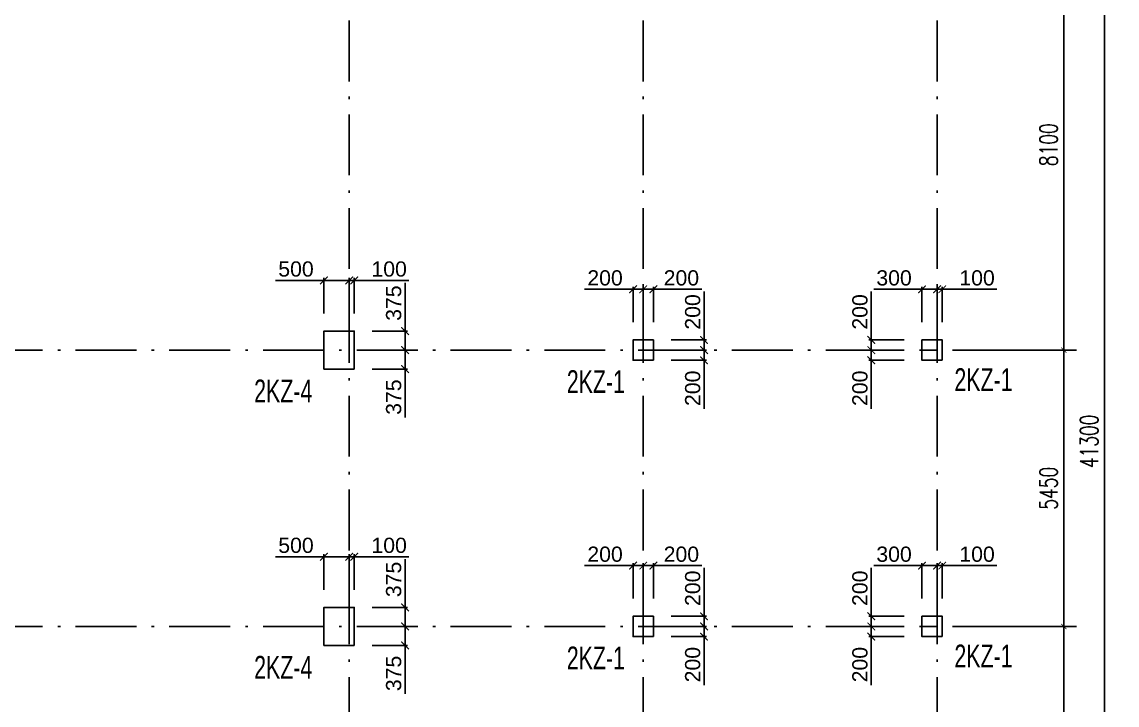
# Model space of a CAD drawing. Header units: millimetres. Extents: x -3831 to 465700, y 39900 to 106100.
# Drawn here: x 54441 to 76050, y 75449 to 88923 of the extents above; entities that cross this region are included whole.
import ezdxf

# ---------------------------------------------------------------- set-up
doc = ezdxf.new("R2010")
doc.units = ezdxf.units.MM
doc.linetypes.add('线型2', pattern=[1850, 1200, -300, 50, -300])
for name, color, linetype in [('AXIS', 3, 'Continuous'), ('column_dim', 90, 'Continuous'), ('DOTE', 10, '线型2')]:
    doc.layers.add(name, color=color, linetype=linetype)
doc.layers.add('S_Cl', color=2, linetype='Continuous', lineweight=25)
doc.layers.add('S_ColumFocus', color=2, linetype='Continuous', lineweight=9)
doc.styles.add('_TCH_DIM_T3', font='SIMPLEX', dxfattribs={"width": 0.705882, "bigfont": 'GBCBIG'})
doc.styles.get("Standard").update_dxf_attribs({"font": 'arial.ttf'})
doc.styles.add('xxxx', font='RIF.ttf')
doc.dimstyles.new('_TCH_ARCH&&100', dxfattribs={"dimtxt": 297.5, "dimasz": 100, "dimexe": 250, "dimexo": 300, "dimgap": 126.25, "dimtad": 1, "dimdec": 0, "dimzin": 0, "dimdsep": 46, "dimtxsty": '_TCH_DIM_T3', "dimblk": 'ARCHTICK', "dimcen": 0.09, "dimclrt": 7, "dimazin": 2, "dimtfac": 1, "dimtdec": 0, "dimtix": 1, "dimtmove": 2, "dimatfit": 3, "dimfxl": 100, "dimtolj": 1, "dimtzin": 0, "dimarcsym": 0})
doc.dimstyles.new('ISO-25', dxfattribs={"dimtxt": 2.5, "dimasz": 2.5, "dimexe": 1.25, "dimexo": 0.625, "dimtad": 1, "dimtxsty": 'Standard', "dimcen": 2.5, "dimadec": 0, "dimazin": 0, "dimtfac": 1, "dimtmove": 0, "dimatfit": 3, "dimfxl": 1, "dimarcsym": 0})

# ---------------------------------------------------------------- blocks, each defined once
blk = doc.blocks.new('_ArchTick')
at = {"color": 0, "linetype": 'ByBlock', "const_width": 0.15}
blk.add_lwpolyline([(-0.5, -0.5), (0.5, 0.5)], dxfattribs=at)
blk = doc.blocks.new('*D1330')
at = {"layer": 'column_dim', "color": 0, "lineweight": -2, "transparency": 16777216}
for p, q in [((71200, 82650), (71200, 83607)), ((71850, 82650), (71150, 82650)), ((71200, 82450), (71200, 82650)), ((71850, 82450), (71150, 82450))]:
    blk.add_line(p, q, dxfattribs=at)
at = {"layer": 'Defpoints', "color": 0, "transparency": 16777216}
for p in [(72200, 82650), (71200, 82450), (72200, 82450)]:
    blk.add_point(p, dxfattribs=at)
at = {"layer": 'column_dim', "color": 0, "lineweight": -2, "transparency": 16777216, "xscale": 150, "yscale": 150, "zscale": 150}
for p, rotation in [((71200, 82650), 90), ((71200, 82450), 270)]:
    blk.add_blockref('_ArchTick', p, dxfattribs=dict(at, rotation=rotation))
at = {"layer": 'column_dim', "color": 7, "transparency": 16777216, "insert": (70977, 83203), "char_height": 300, "attachment_point": 5, "rotation": 90}
blk.add_mtext('200', dxfattribs=at)
blk = doc.blocks.new('*D1331')
at = {"layer": 'column_dim', "color": 0, "lineweight": -2, "transparency": 16777216}
for p, q in [((71850, 82450), (71150, 82450)), ((71200, 82450), (71200, 82250)), ((71850, 82250), (71150, 82250)), ((71200, 82250), (71200, 81293))]:
    blk.add_line(p, q, dxfattribs=at)
at = {"layer": 'Defpoints', "color": 0, "transparency": 16777216}
for p in [(71200, 82450), (72200, 82450), (72200, 82250)]:
    blk.add_point(p, dxfattribs=at)
at = {"layer": 'column_dim', "color": 0, "lineweight": -2, "transparency": 16777216, "xscale": 150, "yscale": 150, "zscale": 150}
for p, rotation in [((71200, 82450), 90), ((71200, 82250), 270)]:
    blk.add_blockref('_ArchTick', p, dxfattribs=dict(at, rotation=rotation))
at = {"layer": 'column_dim', "color": 7, "transparency": 16777216, "insert": (70977, 81697), "char_height": 300, "attachment_point": 5, "rotation": 90}
blk.add_mtext('200', dxfattribs=at)
blk = doc.blocks.new('*D1332')
at = {"layer": 'column_dim', "color": 0, "lineweight": -2, "transparency": 16777216}
for p, q in [((72500, 83650), (72350, 83650)), ((72500, 83000), (72500, 83700)), ((72500, 83650), (72600, 83650)), ((72600, 83000), (72600, 83700)), ((72600, 83650), (73674, 83650))]:
    blk.add_line(p, q, dxfattribs=at)
at = {"layer": 'Defpoints', "color": 0, "transparency": 16777216}
for p in [(72500, 83650), (72500, 82650), (72600, 82650)]:
    blk.add_point(p, dxfattribs=at)
at = {"layer": 'column_dim', "color": 0, "lineweight": -2, "transparency": 16777216, "xscale": 150, "yscale": 150, "zscale": 150}
blk.add_blockref('_ArchTick', (72500, 83650), dxfattribs=at)
at = {"layer": 'column_dim', "color": 0, "lineweight": -2, "transparency": 16777216, "xscale": 150, "yscale": 150, "zscale": 150, "rotation": 180}
blk.add_blockref('_ArchTick', (72600, 83650), dxfattribs=at)
at = {"layer": 'column_dim', "color": 7, "transparency": 16777216, "insert": (73287, 83873), "char_height": 300, "attachment_point": 5}
blk.add_mtext('100', dxfattribs=at)
blk = doc.blocks.new('*D1333')
at = {"layer": 'column_dim', "color": 0, "lineweight": -2, "transparency": 16777216}
for p, q in [((72200, 83650), (71248, 83650)), ((72200, 83000), (72200, 83700)), ((72500, 83650), (72200, 83650)), ((72500, 83000), (72500, 83700))]:
    blk.add_line(p, q, dxfattribs=at)
at = {"layer": 'Defpoints', "color": 0, "transparency": 16777216}
for p in [(72500, 83650), (72200, 82650), (72500, 82650)]:
    blk.add_point(p, dxfattribs=at)
at = {"layer": 'column_dim', "color": 0, "lineweight": -2, "transparency": 16777216, "xscale": 150, "yscale": 150, "zscale": 150, "rotation": 180}
blk.add_blockref('_ArchTick', (72200, 83650), dxfattribs=at)
at = {"layer": 'column_dim', "color": 0, "lineweight": -2, "transparency": 16777216, "xscale": 150, "yscale": 150, "zscale": 150}
blk.add_blockref('_ArchTick', (72500, 83650), dxfattribs=at)
at = {"layer": 'column_dim', "color": 7, "transparency": 16777216, "insert": (71649, 83873), "char_height": 300, "attachment_point": 5}
blk.add_mtext('300', dxfattribs=at)
blk = doc.blocks.new('*D1334')
at = {"layer": 'column_dim', "color": 0, "lineweight": -2, "transparency": 16777216}
for p, q in [((71200, 77200), (71200, 78157)), ((71850, 77200), (71150, 77200)), ((71200, 77000), (71200, 77200)), ((71850, 77000), (71150, 77000))]:
    blk.add_line(p, q, dxfattribs=at)
at = {"layer": 'Defpoints', "color": 0, "transparency": 16777216}
for p in [(72200, 77200), (71200, 77000), (72200, 77000)]:
    blk.add_point(p, dxfattribs=at)
at = {"layer": 'column_dim', "color": 0, "lineweight": -2, "transparency": 16777216, "xscale": 150, "yscale": 150, "zscale": 150}
for p, rotation in [((71200, 77200), 90), ((71200, 77000), 270)]:
    blk.add_blockref('_ArchTick', p, dxfattribs=dict(at, rotation=rotation))
at = {"layer": 'column_dim', "color": 7, "transparency": 16777216, "insert": (70977, 77753), "char_height": 300, "attachment_point": 5, "rotation": 90}
blk.add_mtext('200', dxfattribs=at)
blk = doc.blocks.new('*D1335')
at = {"layer": 'column_dim', "color": 0, "lineweight": -2, "transparency": 16777216}
for p, q in [((71850, 77000), (71150, 77000)), ((71200, 77000), (71200, 76800)), ((71850, 76800), (71150, 76800)), ((71200, 76800), (71200, 75843))]:
    blk.add_line(p, q, dxfattribs=at)
at = {"layer": 'Defpoints', "color": 0, "transparency": 16777216}
for p in [(71200, 77000), (72200, 77000), (72200, 76800)]:
    blk.add_point(p, dxfattribs=at)
at = {"layer": 'column_dim', "color": 0, "lineweight": -2, "transparency": 16777216, "xscale": 150, "yscale": 150, "zscale": 150}
for p, rotation in [((71200, 77000), 90), ((71200, 76800), 270)]:
    blk.add_blockref('_ArchTick', p, dxfattribs=dict(at, rotation=rotation))
at = {"layer": 'column_dim', "color": 7, "transparency": 16777216, "insert": (70977, 76247), "char_height": 300, "attachment_point": 5, "rotation": 90}
blk.add_mtext('200', dxfattribs=at)
blk = doc.blocks.new('*D1336')
at = {"layer": 'column_dim', "color": 0, "lineweight": -2, "transparency": 16777216}
for p, q in [((72500, 77550), (72500, 78250)), ((72600, 77550), (72600, 78250)), ((72500, 78200), (72350, 78200)), ((72500, 78200), (72600, 78200)), ((72600, 78200), (73674, 78200))]:
    blk.add_line(p, q, dxfattribs=at)
at = {"layer": 'Defpoints', "color": 0, "transparency": 16777216}
for p in [(72500, 78200), (72500, 77200), (72600, 77200)]:
    blk.add_point(p, dxfattribs=at)
at = {"layer": 'column_dim', "color": 0, "lineweight": -2, "transparency": 16777216, "xscale": 150, "yscale": 150, "zscale": 150}
blk.add_blockref('_ArchTick', (72500, 78200), dxfattribs=at)
at = {"layer": 'column_dim', "color": 0, "lineweight": -2, "transparency": 16777216, "xscale": 150, "yscale": 150, "zscale": 150, "rotation": 180}
blk.add_blockref('_ArchTick', (72600, 78200), dxfattribs=at)
at = {"layer": 'column_dim', "color": 7, "transparency": 16777216, "insert": (73287, 78423), "char_height": 300, "attachment_point": 5}
blk.add_mtext('100', dxfattribs=at)
blk = doc.blocks.new('*D1337')
at = {"layer": 'column_dim', "color": 0, "lineweight": -2, "transparency": 16777216}
for p, q in [((72200, 77550), (72200, 78250)), ((72500, 77550), (72500, 78250)), ((72200, 78200), (71248, 78200)), ((72500, 78200), (72200, 78200))]:
    blk.add_line(p, q, dxfattribs=at)
at = {"layer": 'Defpoints', "color": 0, "transparency": 16777216}
for p in [(72500, 78200), (72200, 77200), (72500, 77200)]:
    blk.add_point(p, dxfattribs=at)
at = {"layer": 'column_dim', "color": 0, "lineweight": -2, "transparency": 16777216, "xscale": 150, "yscale": 150, "zscale": 150, "rotation": 180}
blk.add_blockref('_ArchTick', (72200, 78200), dxfattribs=at)
at = {"layer": 'column_dim', "color": 0, "lineweight": -2, "transparency": 16777216, "xscale": 150, "yscale": 150, "zscale": 150}
blk.add_blockref('_ArchTick', (72500, 78200), dxfattribs=at)
at = {"layer": 'column_dim', "color": 7, "transparency": 16777216, "insert": (71649, 78423), "char_height": 300, "attachment_point": 5}
blk.add_mtext('300', dxfattribs=at)
blk = doc.blocks.new('*D1362')
at = {"layer": 'column_dim', "color": 0, "lineweight": -2, "transparency": 16777216}
for p, q in [((67250, 82450), (67950, 82450)), ((67900, 82450), (67900, 82250)), ((67250, 82250), (67950, 82250)), ((67900, 82250), (67900, 81293))]:
    blk.add_line(p, q, dxfattribs=at)
at = {"layer": 'Defpoints', "color": 0, "transparency": 16777216}
for p in [(66900, 82450), (67900, 82450), (66900, 82250)]:
    blk.add_point(p, dxfattribs=at)
at = {"layer": 'column_dim', "color": 0, "lineweight": -2, "transparency": 16777216, "xscale": 150, "yscale": 150, "zscale": 150}
for p, rotation in [((67900, 82450), 90), ((67900, 82250), 270)]:
    blk.add_blockref('_ArchTick', p, dxfattribs=dict(at, rotation=rotation))
at = {"layer": 'column_dim', "color": 7, "transparency": 16777216, "insert": (67677, 81697), "char_height": 300, "attachment_point": 5, "rotation": 90}
blk.add_mtext('200', dxfattribs=at)
blk = doc.blocks.new('*D1363')
at = {"layer": 'column_dim', "color": 0, "lineweight": -2, "transparency": 16777216}
for p, q in [((67900, 82650), (67900, 83607)), ((67250, 82650), (67950, 82650)), ((67900, 82450), (67900, 82650)), ((67250, 82450), (67950, 82450))]:
    blk.add_line(p, q, dxfattribs=at)
at = {"layer": 'Defpoints', "color": 0, "transparency": 16777216}
for p in [(66900, 82650), (66900, 82450), (67900, 82450)]:
    blk.add_point(p, dxfattribs=at)
at = {"layer": 'column_dim', "color": 0, "lineweight": -2, "transparency": 16777216, "xscale": 150, "yscale": 150, "zscale": 150}
for p, rotation in [((67900, 82650), 90), ((67900, 82450), 270)]:
    blk.add_blockref('_ArchTick', p, dxfattribs=dict(at, rotation=rotation))
at = {"layer": 'column_dim', "color": 7, "transparency": 16777216, "insert": (67677, 83203), "char_height": 300, "attachment_point": 5, "rotation": 90}
blk.add_mtext('200', dxfattribs=at)
blk = doc.blocks.new('*D1364')
at = {"layer": 'column_dim', "color": 0, "lineweight": -2, "transparency": 16777216}
for p, q in [((66700, 83000), (66700, 83700)), ((66700, 83650), (66900, 83650)), ((66900, 83000), (66900, 83700)), ((66900, 83650), (67857, 83650))]:
    blk.add_line(p, q, dxfattribs=at)
at = {"layer": 'Defpoints', "color": 0, "transparency": 16777216}
for p in [(66700, 83650), (66700, 82650), (66900, 82650)]:
    blk.add_point(p, dxfattribs=at)
at = {"layer": 'column_dim', "color": 0, "lineweight": -2, "transparency": 16777216, "xscale": 150, "yscale": 150, "zscale": 150, "rotation": 180}
blk.add_blockref('_ArchTick', (66700, 83650), dxfattribs=at)
at = {"layer": 'column_dim', "color": 0, "lineweight": -2, "transparency": 16777216, "xscale": 150, "yscale": 150, "zscale": 150}
blk.add_blockref('_ArchTick', (66900, 83650), dxfattribs=at)
at = {"layer": 'column_dim', "color": 7, "transparency": 16777216, "insert": (67453, 83873), "char_height": 300, "attachment_point": 5}
blk.add_mtext('200', dxfattribs=at)
blk = doc.blocks.new('*D1365')
at = {"layer": 'column_dim', "color": 0, "lineweight": -2, "transparency": 16777216}
for p, q in [((66500, 83650), (65543, 83650)), ((66500, 83000), (66500, 83700)), ((66700, 83650), (66500, 83650)), ((66700, 83000), (66700, 83700))]:
    blk.add_line(p, q, dxfattribs=at)
at = {"layer": 'Defpoints', "color": 0, "transparency": 16777216}
for p in [(66700, 83650), (66500, 82650), (66700, 82650)]:
    blk.add_point(p, dxfattribs=at)
at = {"layer": 'column_dim', "color": 0, "lineweight": -2, "transparency": 16777216, "xscale": 150, "yscale": 150, "zscale": 150, "rotation": 180}
blk.add_blockref('_ArchTick', (66500, 83650), dxfattribs=at)
at = {"layer": 'column_dim', "color": 0, "lineweight": -2, "transparency": 16777216, "xscale": 150, "yscale": 150, "zscale": 150}
blk.add_blockref('_ArchTick', (66700, 83650), dxfattribs=at)
at = {"layer": 'column_dim', "color": 7, "transparency": 16777216, "insert": (65947, 83873), "char_height": 300, "attachment_point": 5}
blk.add_mtext('200', dxfattribs=at)
blk = doc.blocks.new('*D1366')
at = {"layer": 'column_dim', "color": 0, "lineweight": -2, "transparency": 16777216}
for p, q in [((67250, 77000), (67950, 77000)), ((67900, 77000), (67900, 76800)), ((67250, 76800), (67950, 76800)), ((67900, 76800), (67900, 75843))]:
    blk.add_line(p, q, dxfattribs=at)
at = {"layer": 'Defpoints', "color": 0, "transparency": 16777216}
for p in [(66900, 77000), (67900, 77000), (66900, 76800)]:
    blk.add_point(p, dxfattribs=at)
at = {"layer": 'column_dim', "color": 0, "lineweight": -2, "transparency": 16777216, "xscale": 150, "yscale": 150, "zscale": 150}
for p, rotation in [((67900, 77000), 90), ((67900, 76800), 270)]:
    blk.add_blockref('_ArchTick', p, dxfattribs=dict(at, rotation=rotation))
at = {"layer": 'column_dim', "color": 7, "transparency": 16777216, "insert": (67677, 76247), "char_height": 300, "attachment_point": 5, "rotation": 90}
blk.add_mtext('200', dxfattribs=at)
blk = doc.blocks.new('*D1367')
at = {"layer": 'column_dim', "color": 0, "lineweight": -2, "transparency": 16777216}
for p, q in [((67900, 77200), (67900, 78157)), ((67250, 77200), (67950, 77200)), ((67900, 77000), (67900, 77200)), ((67250, 77000), (67950, 77000))]:
    blk.add_line(p, q, dxfattribs=at)
at = {"layer": 'Defpoints', "color": 0, "transparency": 16777216}
for p in [(66900, 77200), (66900, 77000), (67900, 77000)]:
    blk.add_point(p, dxfattribs=at)
at = {"layer": 'column_dim', "color": 0, "lineweight": -2, "transparency": 16777216, "xscale": 150, "yscale": 150, "zscale": 150}
for p, rotation in [((67900, 77200), 90), ((67900, 77000), 270)]:
    blk.add_blockref('_ArchTick', p, dxfattribs=dict(at, rotation=rotation))
at = {"layer": 'column_dim', "color": 7, "transparency": 16777216, "insert": (67677, 77753), "char_height": 300, "attachment_point": 5, "rotation": 90}
blk.add_mtext('200', dxfattribs=at)
blk = doc.blocks.new('*D1368')
at = {"layer": 'column_dim', "color": 0, "lineweight": -2, "transparency": 16777216}
for p, q in [((66700, 77550), (66700, 78250)), ((66900, 77550), (66900, 78250)), ((66700, 78200), (66900, 78200)), ((66900, 78200), (67857, 78200))]:
    blk.add_line(p, q, dxfattribs=at)
at = {"layer": 'Defpoints', "color": 0, "transparency": 16777216}
for p in [(66700, 78200), (66700, 77200), (66900, 77200)]:
    blk.add_point(p, dxfattribs=at)
at = {"layer": 'column_dim', "color": 0, "lineweight": -2, "transparency": 16777216, "xscale": 150, "yscale": 150, "zscale": 150, "rotation": 180}
blk.add_blockref('_ArchTick', (66700, 78200), dxfattribs=at)
at = {"layer": 'column_dim', "color": 0, "lineweight": -2, "transparency": 16777216, "xscale": 150, "yscale": 150, "zscale": 150}
blk.add_blockref('_ArchTick', (66900, 78200), dxfattribs=at)
at = {"layer": 'column_dim', "color": 7, "transparency": 16777216, "insert": (67453, 78423), "char_height": 300, "attachment_point": 5}
blk.add_mtext('200', dxfattribs=at)
blk = doc.blocks.new('*D1369')
at = {"layer": 'column_dim', "color": 0, "lineweight": -2, "transparency": 16777216}
for p, q in [((66500, 77550), (66500, 78250)), ((66700, 77550), (66700, 78250)), ((66500, 78200), (65543, 78200)), ((66700, 78200), (66500, 78200))]:
    blk.add_line(p, q, dxfattribs=at)
at = {"layer": 'Defpoints', "color": 0, "transparency": 16777216}
for p in [(66700, 78200), (66500, 77200), (66700, 77200)]:
    blk.add_point(p, dxfattribs=at)
at = {"layer": 'column_dim', "color": 0, "lineweight": -2, "transparency": 16777216, "xscale": 150, "yscale": 150, "zscale": 150, "rotation": 180}
blk.add_blockref('_ArchTick', (66500, 78200), dxfattribs=at)
at = {"layer": 'column_dim', "color": 0, "lineweight": -2, "transparency": 16777216, "xscale": 150, "yscale": 150, "zscale": 150}
blk.add_blockref('_ArchTick', (66700, 78200), dxfattribs=at)
at = {"layer": 'column_dim', "color": 7, "transparency": 16777216, "insert": (65947, 78423), "char_height": 300, "attachment_point": 5}
blk.add_mtext('200', dxfattribs=at)
blk = doc.blocks.new('*D1390')
at = {"layer": 'column_dim', "color": 0, "lineweight": -2, "transparency": 16777216}
for p, q in [((60900, 83175), (60900, 83875)), ((61000, 83175), (61000, 83875)), ((60900, 83825), (60750, 83825)), ((60900, 83825), (61000, 83825)), ((61000, 83825), (62074, 83825))]:
    blk.add_line(p, q, dxfattribs=at)
at = {"layer": 'Defpoints', "color": 0, "transparency": 16777216}
for p in [(60900, 83825), (60900, 82825), (61000, 82825)]:
    blk.add_point(p, dxfattribs=at)
at = {"layer": 'column_dim', "color": 0, "lineweight": -2, "transparency": 16777216, "xscale": 150, "yscale": 150, "zscale": 150}
blk.add_blockref('_ArchTick', (60900, 83825), dxfattribs=at)
at = {"layer": 'column_dim', "color": 0, "lineweight": -2, "transparency": 16777216, "xscale": 150, "yscale": 150, "zscale": 150, "rotation": 180}
blk.add_blockref('_ArchTick', (61000, 83825), dxfattribs=at)
at = {"layer": 'column_dim', "color": 7, "transparency": 16777216, "insert": (61687, 84048), "char_height": 300, "attachment_point": 5}
blk.add_mtext('100', dxfattribs=at)
blk = doc.blocks.new('*D1391')
at = {"layer": 'column_dim', "color": 0, "lineweight": -2, "transparency": 16777216}
for p, q in [((60400, 83175), (60400, 83875)), ((60900, 83175), (60900, 83875)), ((60400, 83825), (59448, 83825)), ((60900, 83825), (60400, 83825))]:
    blk.add_line(p, q, dxfattribs=at)
at = {"layer": 'Defpoints', "color": 0, "transparency": 16777216}
for p in [(60900, 83825), (60400, 82825), (60900, 82825)]:
    blk.add_point(p, dxfattribs=at)
at = {"layer": 'column_dim', "color": 0, "lineweight": -2, "transparency": 16777216, "xscale": 150, "yscale": 150, "zscale": 150, "rotation": 180}
blk.add_blockref('_ArchTick', (60400, 83825), dxfattribs=at)
at = {"layer": 'column_dim', "color": 0, "lineweight": -2, "transparency": 16777216, "xscale": 150, "yscale": 150, "zscale": 150}
blk.add_blockref('_ArchTick', (60900, 83825), dxfattribs=at)
at = {"layer": 'column_dim', "color": 7, "transparency": 16777216, "insert": (59849, 84048), "char_height": 300, "attachment_point": 5}
blk.add_mtext('500', dxfattribs=at)
blk = doc.blocks.new('*D1392')
at = {"layer": 'column_dim', "color": 0, "lineweight": -2, "transparency": 16777216}
for p, q in [((61350, 82450), (62050, 82450)), ((62000, 82450), (62000, 82075)), ((61350, 82075), (62050, 82075)), ((62000, 82075), (62000, 81120))]:
    blk.add_line(p, q, dxfattribs=at)
at = {"layer": 'Defpoints', "color": 0, "transparency": 16777216}
for p in [(61000, 82450), (62000, 82450), (61000, 82075)]:
    blk.add_point(p, dxfattribs=at)
at = {"layer": 'column_dim', "color": 0, "lineweight": -2, "transparency": 16777216, "xscale": 150, "yscale": 150, "zscale": 150}
for p, rotation in [((62000, 82450), 90), ((62000, 82075), 270)]:
    blk.add_blockref('_ArchTick', p, dxfattribs=dict(at, rotation=rotation))
at = {"layer": 'column_dim', "color": 7, "transparency": 16777216, "insert": (61777, 81523), "char_height": 300, "attachment_point": 5, "rotation": 90}
blk.add_mtext('375', dxfattribs=at)
blk = doc.blocks.new('*D1393')
at = {"layer": 'column_dim', "color": 0, "lineweight": -2, "transparency": 16777216}
for p, q in [((62000, 82825), (62000, 83780)), ((61350, 82825), (62050, 82825)), ((62000, 82450), (62000, 82825)), ((61350, 82450), (62050, 82450))]:
    blk.add_line(p, q, dxfattribs=at)
at = {"layer": 'Defpoints', "color": 0, "transparency": 16777216}
for p in [(61000, 82825), (61000, 82450), (62000, 82450)]:
    blk.add_point(p, dxfattribs=at)
at = {"layer": 'column_dim', "color": 0, "lineweight": -2, "transparency": 16777216, "xscale": 150, "yscale": 150, "zscale": 150}
for p, rotation in [((62000, 82825), 90), ((62000, 82450), 270)]:
    blk.add_blockref('_ArchTick', p, dxfattribs=dict(at, rotation=rotation))
at = {"layer": 'column_dim', "color": 7, "transparency": 16777216, "insert": (61777, 83377), "char_height": 300, "attachment_point": 5, "rotation": 90}
blk.add_mtext('375', dxfattribs=at)
blk = doc.blocks.new('*D1394')
at = {"layer": 'column_dim', "color": 0, "lineweight": -2, "transparency": 16777216}
for p, q in [((60900, 78375), (60750, 78375)), ((60900, 77725), (60900, 78425)), ((60900, 78375), (61000, 78375)), ((61000, 77725), (61000, 78425)), ((61000, 78375), (62074, 78375))]:
    blk.add_line(p, q, dxfattribs=at)
at = {"layer": 'Defpoints', "color": 0, "transparency": 16777216}
for p in [(60900, 78375), (60900, 77375), (61000, 77375)]:
    blk.add_point(p, dxfattribs=at)
at = {"layer": 'column_dim', "color": 0, "lineweight": -2, "transparency": 16777216, "xscale": 150, "yscale": 150, "zscale": 150}
blk.add_blockref('_ArchTick', (60900, 78375), dxfattribs=at)
at = {"layer": 'column_dim', "color": 0, "lineweight": -2, "transparency": 16777216, "xscale": 150, "yscale": 150, "zscale": 150, "rotation": 180}
blk.add_blockref('_ArchTick', (61000, 78375), dxfattribs=at)
at = {"layer": 'column_dim', "color": 7, "transparency": 16777216, "insert": (61687, 78598), "char_height": 300, "attachment_point": 5}
blk.add_mtext('100', dxfattribs=at)
blk = doc.blocks.new('*D1395')
at = {"layer": 'column_dim', "color": 0, "lineweight": -2, "transparency": 16777216}
for p, q in [((60400, 78375), (59448, 78375)), ((60400, 77725), (60400, 78425)), ((60900, 78375), (60400, 78375)), ((60900, 77725), (60900, 78425))]:
    blk.add_line(p, q, dxfattribs=at)
at = {"layer": 'Defpoints', "color": 0, "transparency": 16777216}
for p in [(60900, 78375), (60400, 77375), (60900, 77375)]:
    blk.add_point(p, dxfattribs=at)
at = {"layer": 'column_dim', "color": 0, "lineweight": -2, "transparency": 16777216, "xscale": 150, "yscale": 150, "zscale": 150, "rotation": 180}
blk.add_blockref('_ArchTick', (60400, 78375), dxfattribs=at)
at = {"layer": 'column_dim', "color": 0, "lineweight": -2, "transparency": 16777216, "xscale": 150, "yscale": 150, "zscale": 150}
blk.add_blockref('_ArchTick', (60900, 78375), dxfattribs=at)
at = {"layer": 'column_dim', "color": 7, "transparency": 16777216, "insert": (59849, 78598), "char_height": 300, "attachment_point": 5}
blk.add_mtext('500', dxfattribs=at)
blk = doc.blocks.new('*D1396')
at = {"layer": 'column_dim', "color": 0, "lineweight": -2, "transparency": 16777216}
for p, q in [((61350, 77000), (62050, 77000)), ((62000, 77000), (62000, 76625)), ((61350, 76625), (62050, 76625)), ((62000, 76625), (62000, 75670))]:
    blk.add_line(p, q, dxfattribs=at)
at = {"layer": 'Defpoints', "color": 0, "transparency": 16777216}
for p in [(61000, 77000), (62000, 77000), (61000, 76625)]:
    blk.add_point(p, dxfattribs=at)
at = {"layer": 'column_dim', "color": 0, "lineweight": -2, "transparency": 16777216, "xscale": 150, "yscale": 150, "zscale": 150}
for p, rotation in [((62000, 77000), 90), ((62000, 76625), 270)]:
    blk.add_blockref('_ArchTick', p, dxfattribs=dict(at, rotation=rotation))
at = {"layer": 'column_dim', "color": 7, "transparency": 16777216, "insert": (61777, 76073), "char_height": 300, "attachment_point": 5, "rotation": 90}
blk.add_mtext('375', dxfattribs=at)
blk = doc.blocks.new('*D1397')
at = {"layer": 'column_dim', "color": 0, "lineweight": -2, "transparency": 16777216}
for p, q in [((62000, 77375), (62000, 78330)), ((61350, 77375), (62050, 77375)), ((62000, 77000), (62000, 77375)), ((61350, 77000), (62050, 77000))]:
    blk.add_line(p, q, dxfattribs=at)
at = {"layer": 'Defpoints', "color": 0, "transparency": 16777216}
for p in [(61000, 77375), (61000, 77000), (62000, 77000)]:
    blk.add_point(p, dxfattribs=at)
at = {"layer": 'column_dim', "color": 0, "lineweight": -2, "transparency": 16777216, "xscale": 150, "yscale": 150, "zscale": 150}
for p, rotation in [((62000, 77375), 90), ((62000, 77000), 270)]:
    blk.add_blockref('_ArchTick', p, dxfattribs=dict(at, rotation=rotation))
at = {"layer": 'column_dim', "color": 7, "transparency": 16777216, "insert": (61777, 77927), "char_height": 300, "attachment_point": 5, "rotation": 90}
blk.add_mtext('375', dxfattribs=at)
blk = doc.blocks.new('*D2346')
at = {"layer": 'AXIS', "color": 0, "lineweight": -2, "transparency": 16777216}
for p, q in [((72800, 101300), (76050, 101300)), ((75800, 60000), (75800, 101300)), ((72800, 60000), (76050, 60000))]:
    blk.add_line(p, q, dxfattribs=at)
at = {"layer": 'Defpoints', "color": 0, "transparency": 16777216}
for p in [(72500, 101300), (75800, 101300), (72500, 60000)]:
    blk.add_point(p, dxfattribs=at)
at = {"layer": 'AXIS', "color": 0, "lineweight": -2, "transparency": 16777216, "xscale": 100, "yscale": 100, "zscale": 100}
for p, rotation in [((75800, 101300), 90), ((75800, 60000), 270)]:
    blk.add_blockref('_ArchTick', p, dxfattribs=dict(at, rotation=rotation))
at = {"layer": 'AXIS', "color": 7, "transparency": 16777216, "insert": (75498.75, 80650), "char_height": 350, "attachment_point": 5, "rotation": 90, "style": '_TCH_DIM_T3'}
blk.add_mtext('\\A1;41300', dxfattribs=at)
blk = doc.blocks.new('*D2349')
at = {"layer": 'AXIS', "color": 0, "lineweight": -2, "transparency": 16777216}
for p, q in [((72800, 77000), (75250, 77000)), ((75000, 71600), (75000, 77000)), ((72800, 71600), (75250, 71600))]:
    blk.add_line(p, q, dxfattribs=at)
at = {"layer": 'Defpoints', "color": 0, "transparency": 16777216}
for p in [(72500, 77000), (75000, 77000), (72500, 71600)]:
    blk.add_point(p, dxfattribs=at)
at = {"layer": 'AXIS', "color": 0, "lineweight": -2, "transparency": 16777216, "xscale": 100, "yscale": 100, "zscale": 100}
for p, rotation in [((75000, 77000), 90), ((75000, 71600), 270)]:
    blk.add_blockref('_ArchTick', p, dxfattribs=dict(at, rotation=rotation))
at = {"layer": 'AXIS', "color": 7, "transparency": 16777216, "insert": (74698.75, 74300), "char_height": 350, "attachment_point": 5, "rotation": 90, "style": '_TCH_DIM_T3'}
blk.add_mtext('\\A1;5400', dxfattribs=at)
blk = doc.blocks.new('*D2350')
at = {"layer": 'AXIS', "color": 0, "lineweight": -2, "transparency": 16777216}
for p, q in [((72800, 82450), (75250, 82450)), ((75000, 77000), (75000, 82450)), ((72800, 77000), (75250, 77000))]:
    blk.add_line(p, q, dxfattribs=at)
at = {"layer": 'Defpoints', "color": 0, "transparency": 16777216}
for p in [(72500, 82450), (75000, 82450), (72500, 77000)]:
    blk.add_point(p, dxfattribs=at)
at = {"layer": 'AXIS', "color": 0, "lineweight": -2, "transparency": 16777216, "xscale": 100, "yscale": 100, "zscale": 100}
for p, rotation in [((75000, 82450), 90), ((75000, 77000), 270)]:
    blk.add_blockref('_ArchTick', p, dxfattribs=dict(at, rotation=rotation))
at = {"layer": 'AXIS', "color": 7, "transparency": 16777216, "insert": (74698.75, 79725), "char_height": 350, "attachment_point": 5, "rotation": 90, "style": '_TCH_DIM_T3'}
blk.add_mtext('\\A1;5450', dxfattribs=at)
blk = doc.blocks.new('*D2351')
at = {"layer": 'AXIS', "color": 0, "lineweight": -2, "transparency": 16777216}
for p, q in [((72800, 90550), (75250, 90550)), ((75000, 82450), (75000, 90550)), ((72800, 82450), (75250, 82450))]:
    blk.add_line(p, q, dxfattribs=at)
at = {"layer": 'Defpoints', "color": 0, "transparency": 16777216}
for p in [(72500, 90550), (75000, 90550), (72500, 82450)]:
    blk.add_point(p, dxfattribs=at)
at = {"layer": 'AXIS', "color": 0, "lineweight": -2, "transparency": 16777216, "xscale": 100, "yscale": 100, "zscale": 100}
for p, rotation in [((75000, 90550), 90), ((75000, 82450), 270)]:
    blk.add_blockref('_ArchTick', p, dxfattribs=dict(at, rotation=rotation))
at = {"layer": 'AXIS', "color": 7, "transparency": 16777216, "insert": (74698.75, 86500), "char_height": 350, "attachment_point": 5, "rotation": 90, "style": '_TCH_DIM_T3'}
blk.add_mtext('\\A1;8100', dxfattribs=at)

msp = doc.modelspace()

# ---------------------------------------------------------------- linework, layer by layer
at = {"layer": 'DOTE'}
for p, q in [((60900, 60000), (60900, 101300)), ((66700, 60000), (66700, 101300)), ((72500, 60000), (72500, 101300)), ((0, 82450), (72500, 82450)), ((0, 77000), (72500, 77000))]:
    msp.add_line(p, q, dxfattribs=at)
at = {"layer": 'S_Cl'}
for points in [[(61000, 82075), (61000, 82825), (60400, 82825), (60400, 82075)], [(66900, 82250), (66900, 82650), (66500, 82650), (66500, 82250)], [(72600, 82250), (72600, 82650), (72200, 82650), (72200, 82250)], [(61000, 76625), (61000, 77375), (60400, 77375), (60400, 76625)], [(66900, 76800), (66900, 77200), (66500, 77200), (66500, 76800)], [(72600, 76800), (72600, 77200), (72200, 77200), (72200, 76800)]]:
    msp.add_lwpolyline(points, close=True, dxfattribs=at)

# ---------------------------------------------------------------- texts
at = {"layer": 'S_ColumFocus', "char_height": 450, "attachment_point": 5, "style": 'xxxx'}
for s, insert, width in [('{\\W0.7;2KZ-1}', (65766.51777, 81828.98598), 845.875), ('{\\W0.7;2KZ-1}', (73413.85213, 81867.40229), 1013.375), ('{\\W0.7;2KZ-4}', (59597.67096, 81644.37245), 1013.375), ('{\\W0.7;2KZ-1}', (65766.51777, 76378.98598), 845.875), ('{\\W0.7;2KZ-1}', (73413.85213, 76417.40229), 1013.375), ('{\\W0.7;2KZ-4}', (59597.67096, 76194.37245), 1013.375)]:
    msp.add_mtext(s, dxfattribs=dict(at, insert=insert, width=width))

# ---------------------------------------------------------------- dimensions: what is measured, and where the dimension line sits
at = {"layer": 'AXIS'}
for p1, p2, distance, picture, middle in [((72500, 60000), (72500, 101300), -3300, '*D2346', (75498.75, 80650)), ((72500, 82450), (72500, 90550), -2500, '*D2351', (74698.75, 86500)), ((72500, 77000), (72500, 82450), -2500, '*D2350', (74698.75, 79725)), ((72500, 71600), (72500, 77000), -2500, '*D2349', (74698.75, 74300))]:
    dim = msp.add_aligned_dim(p1=p1, p2=p2, distance=distance, dimstyle='_TCH_ARCH&&100', override={"dimtxt": 350}, dxfattribs=at)
    dim.commit()
    dim.dimension.update_dxf_attribs({"geometry": picture, "text_midpoint": middle})
at = {"layer": 'column_dim'}
for p1, p2, distance, picture, middle in [((60400, 82825), (60900, 82825), 1000, '*D1391', (59849.09959, 84048.1719)), ((61000, 82825), (60900, 82825), -1000, '*D1390', (61686.78035, 84048.1719)), ((66500, 82650), (66700, 82650), 1000, '*D1365', (65946.54161, 83873.1719)), ((66900, 82650), (66700, 82650), -1000, '*D1364', (67453.45839, 83873.1719)), ((72200, 82650), (72500, 82650), 1000, '*D1333', (71649.20191, 83873.27422)), ((72600, 82650), (72500, 82650), -1000, '*D1332', (73286.78035, 83873.1719)), ((61000, 82825), (61000, 82450), 1000, '*D1393', (61776.72578, 83377.4352)), ((66900, 82650), (66900, 82450), 1000, '*D1363', (67676.8281, 83203.45839)), ((72200, 82650), (72200, 82450), -1000, '*D1330', (70976.8281, 83203.45839)), ((61000, 82075), (61000, 82450), -1000, '*D1392', (61776.72578, 81522.5648)), ((66900, 82250), (66900, 82450), -1000, '*D1362', (67676.8281, 81696.54161)), ((72200, 82250), (72200, 82450), 1000, '*D1331', (70976.8281, 81696.54161)), ((60400, 77375), (60900, 77375), 1000, '*D1395', (59849.09959, 78598.1719)), ((61000, 77375), (60900, 77375), -1000, '*D1394', (61686.78035, 78598.1719)), ((66500, 77200), (66700, 77200), 1000, '*D1369', (65946.54161, 78423.1719)), ((66900, 77200), (66700, 77200), -1000, '*D1368', (67453.45839, 78423.1719)), ((72200, 77200), (72500, 77200), 1000, '*D1337', (71649.20191, 78423.27422)), ((72600, 77200), (72500, 77200), -1000, '*D1336', (73286.78035, 78423.1719)), ((61000, 77375), (61000, 77000), 1000, '*D1397', (61776.72578, 77927.4352)), ((66900, 77200), (66900, 77000), 1000, '*D1367', (67676.8281, 77753.45839)), ((72200, 77200), (72200, 77000), -1000, '*D1334', (70976.8281, 77753.45839)), ((61000, 76625), (61000, 77000), -1000, '*D1396', (61776.72578, 76072.5648)), ((66900, 76800), (66900, 77000), -1000, '*D1366', (67676.8281, 76246.54161)), ((72200, 76800), (72200, 77000), 1000, '*D1335', (70976.8281, 76246.54161))]:
    dim = msp.add_aligned_dim(p1=p1, p2=p2, distance=distance, dimstyle='ISO-25', override={"dimtxt": 300, "dimasz": 150, "dimexe": 50, "dimexo": 350, "dimgap": 70, "dimjust": 1, "dimblk1": 'ArchTick', "dimblk2": 'ArchTick', "dimsah": 1, "dimclrt": 7}, dxfattribs=at)
    dim.commit()
    dim.dimension.update_dxf_attribs({"geometry": picture, "text_midpoint": middle})

doc.saveas('drawing.dxf')
